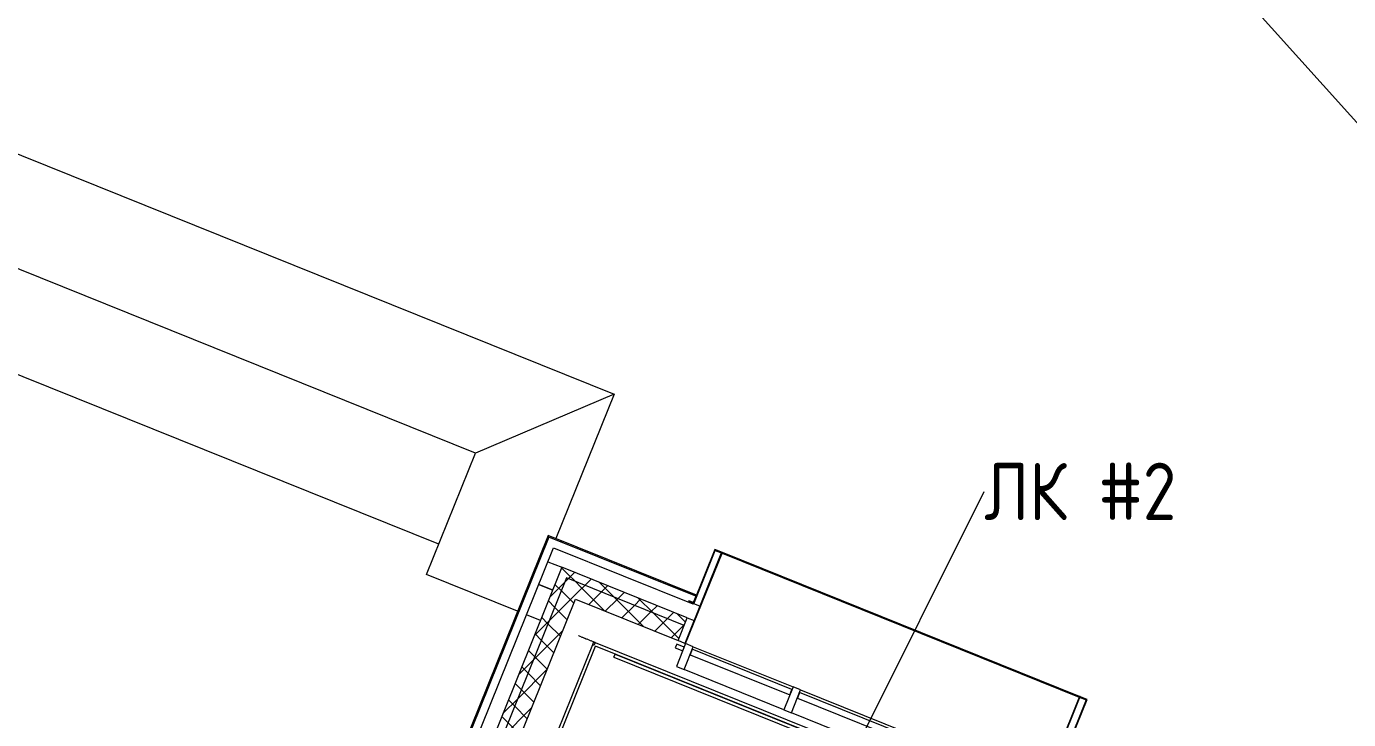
# Model space of a CAD drawing. Header units: millimetres. Extents: x -584918 to 2941280, y 3000189 to 4229862.
# Drawn here: x -449988 to -441919, y 3876073 to 3880306 of the extents above; entities that cross this region are included whole.
import ezdxf

# ---------------------------------------------------------------- set-up
doc = ezdxf.new("R2010")
doc.units = ezdxf.units.MM
doc.linetypes.add('ASVP_Штриховая_ш3 п1_5', pattern=[4.5, 3, -1.5])
for name, color, linetype, lineweight in [('Аннотация', 7, 'Continuous', 0), ('Витраж', 7, 'Continuous', 0), ('Лестницы', 7, 'Continuous', 0), ('Линии разделители', 7, 'ASVP_Штриховая_ш3 п1_5', 0), ('Обобщенные модели', 7, 'Continuous', 0), ('Ограждение', 7, 'Continuous', 0), ('Панели витража', 7, 'Continuous', 0), ('Перекрытие', 7, 'Continuous', 0), ('Стены внутренние', 7, 'Continuous', 0), ('Стены наружные', 7, 'Continuous', 0), ('Стены отделка', 7, 'Continuous', 0), ('Стены перегородки', 7, 'Continuous', 0), ('Стены штриховка', 7, 'Continuous', 0), ('экспертиза ДУ', 1, 'Continuous', 0)]:
    doc.layers.add(name, color=color, linetype=linetype, lineweight=lineweight)
doc.styles.add('GOST Common', font='', dxfattribs={"width": 0.9, "height": 700})
doc.styles.get('GOST Common').set_extended_font_data('GOST Common')
pattern_1 = [(45, (-445536.98, 3844560.27), (-235.7317, 235.7317), []), (45, (-445379.83, 3844560.27), (-235.7317, 235.7317), [])]
pattern_2 = [(45, (-445536.98, 3844560.27), (-70.71068, 70.71068), []), (135, (-445536.98, 3844560.27), (-70.71068, -70.71068), [])]

# ---------------------------------------------------------------- blocks, each defined once
blk = doc.blocks.new('Системная панель - Cтеклопакет Двухкамерный_36 мм-6485565-АР Этаж 02')
at = {"layer": 'Панели витража', "lineweight": 18}
for p, q in [((418.3, 18), (-418.3, 18)), ((-418.3, 18), (-418.3, -18)), ((418.3, -18), (418.3, 18)), ((-418.3, -18), (418.3, -18))]:
    blk.add_line(p, q, dxfattribs=at)
blk = doc.blocks.new('Прямоугольный импост - 50х150_RAL 3009-6573670-АР Этаж 02')
at = {"layer": 'Витраж'}
for p, q in [((273.9, 31693.2), (1050, 31380.5)), ((993.9, 31241.4), (217.9, 31554.1))]:
    blk.add_line(p, q, dxfattribs=at)
blk = doc.blocks.new('Системная панель - Cтеклопакет Двухкамерный_36 мм-7836303-АР Этаж 02')
at = {"layer": 'Панели витража', "lineweight": 18}
for p, q in [((328.3, 18), (-328.3, 18)), ((-328.3, 18), (-328.3, -18)), ((328.3, -18), (328.3, 18)), ((-328.3, -18), (328.3, -18))]:
    blk.add_line(p, q, dxfattribs=at)
blk = doc.blocks.new('Прямоугольный импост - 50х150_RAL 3009-7836373-АР Этаж 02')
at = {"layer": 'Витраж'}
for p, q in [((-381.5, 31957.4), (227.6, 31711.9)), ((171.5, 31572.8), (-437.6, 31818.2))]:
    blk.add_line(p, q, dxfattribs=at)
blk = doc.blocks.new('Прямоугольный импост - 50х150_RAL 3009-V1-АР Этаж 02')
at = {"layer": 'Витраж', "lineweight": 18}
for p, q in [((-25, 35), (25, 35)), ((-25, -115), (-25, 35)), ((25, 35), (25, -115)), ((25, -115), (-25, -115))]:
    blk.add_line(p, q, dxfattribs=at)
blk = doc.blocks.new('Ограждение - Ограждение-6237857-АР Этаж 02')
at = {"layer": 'Ограждение'}
for p, q in [((-865.4, 31893.6), (-857.9, 31912.2)), ((-865.4, 31893.6), (2009.9, 30734.9)), ((-857.9, 31912.2), (2017.4, 30753.5)), ((2017.4, 30753.5), (2009.9, 30734.9))]:
    blk.add_line(p, q, dxfattribs=at)
blk = doc.blocks.new('Прямоугольный импост - 50х150_RAL 3009-V13-АР Этаж 02')
at = {"layer": 'Витраж', "lineweight": 18}
for p, q in [((-25, 35), (25, 35)), ((-25, -115), (-25, 35)), ((25, 35), (25, -115)), ((25, -115), (-25, -115))]:
    blk.add_line(p, q, dxfattribs=at)
blk = doc.blocks.new('Откос с зашивкой _верх_низ_ - Откос-V91-АР Этаж 02')
at = {"layer": 'Обобщенные модели'}
for p, q in [((-1180, 300), (-1180, -300)), ((-1175, 300), (-1180, 300)), ((-1175, -300), (-1175, 300)), ((1180, 300), (1175, 300)), ((1175, 300), (1175, -300)), ((1180, -300), (1180, 300)), ((-1220, 55), (-1255, 55)), ((-1255, 55), (-1255, 50)), ((-1255, 50), (-1225, 50)), ((-1225, 50), (-1225, -300)), ((-1220, -295), (-1220, 55)), ((-1220, 55), (-1180, 55)), ((1180, 55), (1220, 55)), ((1255, 55), (1220, 55)), ((1220, 55), (1220, -295)), ((1225, -300), (1225, 50)), ((1225, 50), (1255, 50)), ((1255, 50), (1255, 55)), ((-1225, -300), (-1175, -300)), ((-1175, -295), (-1220, -295)), ((-1180, -300), (-1175, -300)), ((-1175, -300), (-1175, -295)), ((1175, -295), (-1175, -295)), ((-1175, -300), (1175, -300)), ((1175, -300), (-1175, -300)), ((1220, -295), (1175, -295)), ((1175, -295), (1175, -300)), ((1175, -300), (1180, -300)), ((1175, -300), (1225, -300))]:
    blk.add_line(p, q, dxfattribs=at)
blk = doc.blocks.new('Системная панель - Глухая панель_25 мм-V104-АР Этаж 02')
at = {"layer": 'Панели витража', "lineweight": 18}
for p, q in [((25, 12.5), (-25, 12.5)), ((-25, 12.5), (-25, -12.5)), ((25, -12.5), (25, 12.5)), ((-25, -12.5), (25, -12.5))]:
    blk.add_line(p, q, dxfattribs=at)
blk = doc.blocks.new('Ограждение - Ограждение-7956495-АР Этаж 02')
at = {"layer": 'Ограждение'}
for p, q in [((-10232.9, 37275), (-865, 33499.9)), ((-1710.8, 33140), (-9873, 36429.2)), ((-865, 33499.9), (-1710.8, 33140)), ((-865, 33499.9), (-1220.1, 32618.8)), ((-2009.9, 32397.9), (-1710.8, 33140)), ((-1453.4, 32173.7), (-2009.9, 32397.9))]:
    blk.add_line(p, q, dxfattribs=at)

msp = doc.modelspace()

# ---------------------------------------------------------------- hatches: boundary and pattern name
at = {"layer": 'Стены наружные'}
h = msp.add_hatch(dxfattribs=at)
h.set_pattern_fill('FP_17', color=256, style=0, pattern_type=2)
h.set_pattern_definition(pattern_1)
h.paths.add_polyline_path([(-447882.972, 3874497.493), (-446799.021, 3877187.297), (-446806.441, 3877190.288), (-447890.392, 3874500.483), (-447887.402, 3874499.278)])
h = msp.add_hatch(dxfattribs=at)
h.set_pattern_fill('FP_17', color=256, style=0, pattern_type=2)
h.set_pattern_definition(pattern_1)
h.paths.add_polyline_path([(-445902.11, 3876825.856), (-445899.12, 3876833.276), (-446803.451, 3877197.708), (-446806.441, 3877190.288), (-445920.523, 3876833.276)])
h = msp.add_hatch(dxfattribs=at)
h.set_pattern_fill('FP_36', color=256, style=0, pattern_type=2)
h.set_pattern_definition(pattern_2)
h.paths.add_polyline_path([(-447757.964, 3874294.02), (-446674.013, 3876983.825), (-446720.389, 3877002.513), (-447804.34, 3874312.709), (-447776.653, 3874301.551)])
h = msp.add_hatch(dxfattribs=at)
h.set_pattern_fill('FP_36', color=256, style=0, pattern_type=2)
h.set_pattern_definition(pattern_2)
h.paths.add_polyline_path([(-447683.901, 3874210.266), (-446599.95, 3876900.071), (-446692.702, 3876937.449), (-447776.653, 3874247.644), (-447721.279, 3874225.329)])
h = msp.add_hatch(dxfattribs=at)
h.set_pattern_fill('FP_36', color=256, style=0, pattern_type=2)
h.set_pattern_definition(pattern_2)
h.paths.add_polyline_path([(-440014.566, 3874246.259), (-439995.877, 3874292.635), (-440830.644, 3874629.034), (-440849.333, 3874582.658), (-440028.756, 3874251.978)])
h.paths.add_polyline_path([(-442518.867, 3875255.455), (-442500.178, 3875301.831), (-443682.765, 3875778.396), (-443701.454, 3875732.02), (-442533.036, 3875261.165)])
h.paths.add_polyline_path([(-445973.875, 3876647.772), (-445955.186, 3876694.148), (-446674.013, 3876983.825), (-446692.702, 3876937.449), (-446088.956, 3876694.148)])
h = msp.add_hatch(dxfattribs=at)
h.set_pattern_fill('FP_36', color=256, style=0, pattern_type=2)
h.set_pattern_definition(pattern_2)
h.paths.add_polyline_path([(-439959.192, 3874116.13), (-439921.814, 3874208.882), (-440849.333, 3874582.658), (-440886.711, 3874489.906), (-440000.028, 3874132.586)])
h.paths.add_polyline_path([(-442556.245, 3875162.704), (-442518.867, 3875255.455), (-443701.454, 3875732.02), (-443738.831, 3875639.268), (-442578.574, 3875171.702)])
h.paths.add_polyline_path([(-446011.252, 3876555.02), (-445973.875, 3876647.772), (-446599.95, 3876900.071), (-446637.328, 3876807.319), (-446241.415, 3876647.772)])

# ---------------------------------------------------------------- linework, layer by layer
at = {"layer": 'Аннотация'}
msp.add_line((-445848.168, 3874044.874), (-444142.287, 3877466.453), dxfattribs=at)
at = {"layer": 'Лестницы'}
for p, q in [((-446526.579, 3876547.06), (-446533.758, 3876529.247)), ((-446517.304, 3876543.322), (-446526.579, 3876547.06))]:
    msp.add_line(p, q, dxfattribs=at)
at = {"layer": 'Линии разделители'}
msp.add_line((-446619.034, 3876585.175), (-446517.007, 3876544.059), dxfattribs=at)
at = {"layer": 'Перекрытие'}
msp.add_line((-447472.095, 3877143.718), (-452851.704, 3879311.62), dxfattribs=at)
at = {"layer": 'Стены внутренние'}
for p, q in [((-446517.007, 3876544.059), (-446524.483, 3876525.509)), ((-446517.007, 3876544.059), (-443391.268, 3875284.433)), ((-443398.744, 3875265.883), (-446515.207, 3876521.771))]:
    msp.add_line(p, q, dxfattribs=at)
at = {"layer": 'Стены наружные'}
for p, q in [((-446805.721, 3877036.901), (-446720.389, 3877002.513)), ((-446776.456, 3876863.386), (-446861.787, 3876897.773)), ((-446861.787, 3876897.773), (-446776.456, 3876863.386)), ((-446851.211, 3876677.882), (-446936.543, 3876712.269)), ((-445955.186, 3876694.148), (-445913.448, 3876677.328)), ((-445969.499, 3876538.194), (-446011.252, 3876555.02))]:
    msp.add_line(p, q, dxfattribs=at)
at = {"layer": 'Стены отделка'}
for p, q in [((-446803.451, 3877197.708), (-447887.402, 3874507.903)), ((-445899.12, 3876833.276), (-446803.451, 3877197.708)), ((-447844.445, 3874459.326), (-446771.333, 3877122.233)), ((-446771.333, 3877122.233), (-445920.799, 3876779.48)), ((-445920.799, 3876779.48), (-445899.12, 3876833.276)), ((-446533.758, 3876529.247), (-449587.807, 3868950.68)), ((-449565.519, 3868952.48), (-446515.207, 3876521.771)), ((-446524.483, 3876525.509), (-446533.758, 3876529.247))]:
    msp.add_line(p, q, dxfattribs=at)
at = {"layer": 'Стены перегородки'}
for p, q in [((-446720.389, 3877002.513), (-447804.34, 3874312.709)), ((-445955.186, 3876694.148), (-446720.389, 3877002.513)), ((-447721.279, 3874117.514), (-446637.328, 3876807.319)), ((-446637.328, 3876807.319), (-446011.252, 3876555.02)), ((-446011.252, 3876555.02), (-445955.186, 3876694.148))]:
    msp.add_line(p, q, dxfattribs=at)
at = {"layer": 'Стены штриховка'}
for p, q in [((-446799.021, 3877187.297), (-447882.972, 3874497.493)), ((-445902.11, 3876825.856), (-446799.021, 3877187.297)), ((-446692.702, 3876937.449), (-447776.653, 3874247.644)), ((-445973.875, 3876647.772), (-446692.702, 3876937.449))]:
    msp.add_line(p, q, dxfattribs=at)
at = {"layer": 'экспертиза ДУ'}
msp.add_lwpolyline([(-506250.006, 3951282.029), (-431615.853, 3868322.776)], dxfattribs=at)

# ---------------------------------------------------------------- block references
at = {"layer": 'Витраж', "extrusion": (0, 0, -1), "rotation": 21.9486990835427}
for name, p in [('Прямоугольный импост - 50х150_RAL 3009-V13-АР Этаж 02', (445954.771, 3876494.524)), ('Прямоугольный импост - 50х150_RAL 3009-V1-АР Этаж 02', (445299.324, 3876230.389))]:
    msp.add_blockref(name, p, dxfattribs=at)
at = {"layer": 'Витраж'}
for name in ['Прямоугольный импост - 50х150_RAL 3009-7836373-АР Этаж 02', 'Прямоугольный импост - 50х150_RAL 3009-6573670-АР Этаж 02']:
    msp.add_blockref(name, (-445536.981, 3844560.265), dxfattribs=at)
at = {"layer": 'Обобщенные модели', "rotation": 158.0513009164575}
msp.add_blockref('Откос с зашивкой _верх_низ_ - Откос-V91-АР Этаж 02', (-444762.893, 3876375.439), dxfattribs=at)
at = {"layer": 'Ограждение'}
for name in ['Ограждение - Ограждение-7956495-АР Этаж 02', 'Ограждение - Ограждение-6237857-АР Этаж 02']:
    msp.add_blockref(name, (-445536.981, 3844560.265), dxfattribs=at)
at = {"layer": 'Панели витража', "rotation": 158.0513009164573}
for name, p in [('Системная панель - Глухая панель_25 мм-V104-АР Этаж 02', (-446001.147, 3876513.213)), ('Системная панель - Cтеклопакет Двухкамерный_36 мм-7836303-АР Этаж 02', (-445627.047, 3876362.456)), ('Системная панель - Cтеклопакет Двухкамерный_36 мм-6485565-АР Этаж 02', (-444888.124, 3876064.681))]:
    msp.add_blockref(name, p, dxfattribs=at)

# ---------------------------------------------------------------- texts
at = {"layer": 'Аннотация', "char_height": 350, "attachment_point": 1, "style": 'GOST Common'}
for s, insert, width in [(' #2', (-443636.272, 3877641.453), 750.3795), ('ЛК', (-444142.287, 3877641.453), 613.29094)]:
    msp.add_mtext(s, dxfattribs=dict(at, insert=insert, width=width))

doc.saveas('drawing.dxf')
